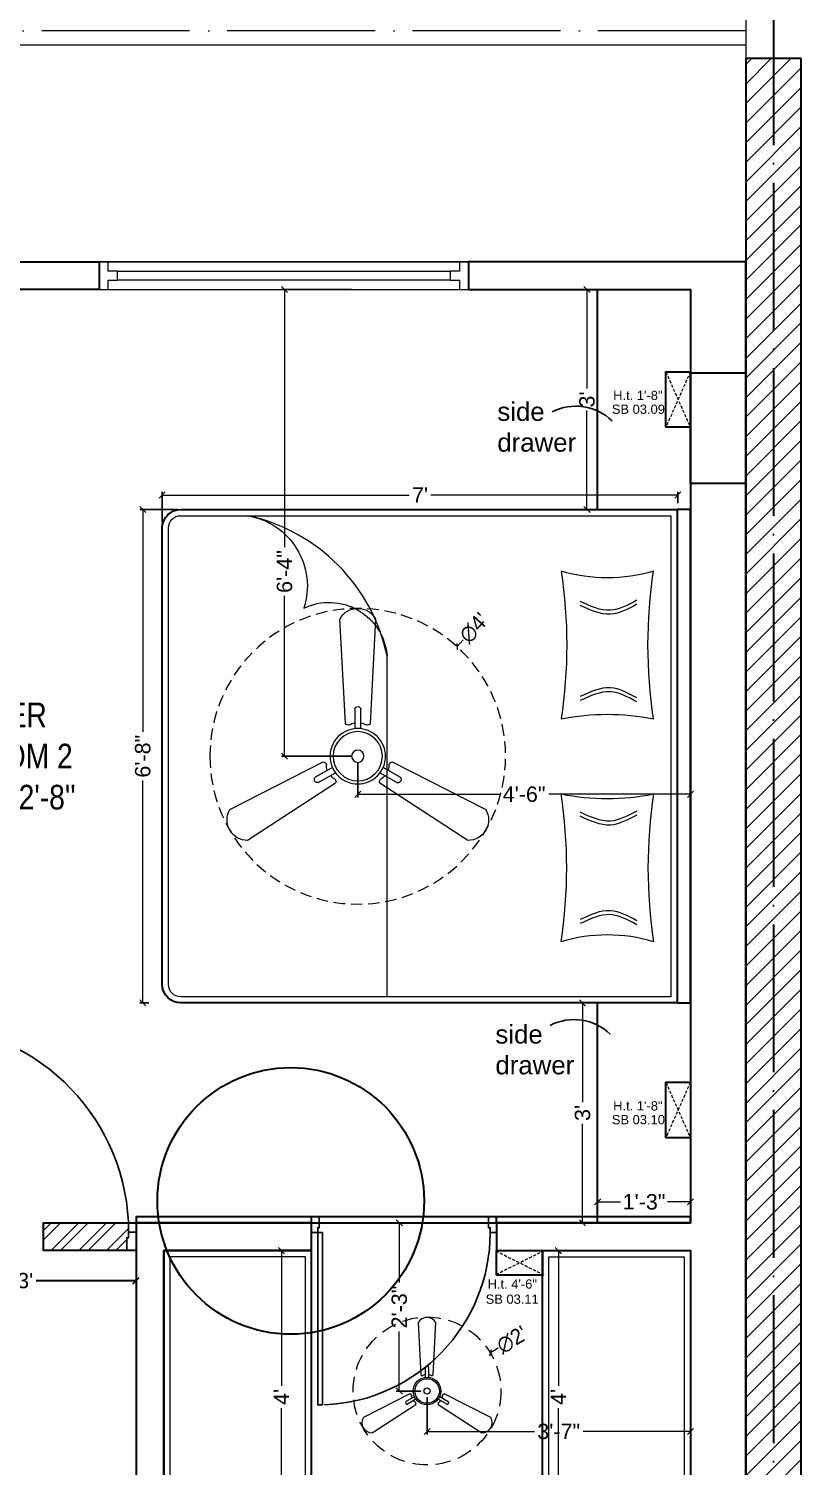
# Model space of a CAD drawing. Header units: millimetres. Extents: x 56222 to 3066687, y -650199 to -121287.
# Drawn here: x 149629.2 to 149754.6, y -177285.5 to -177052.1 of the extents above; entities that cross this region are included whole.
import ezdxf

# ---------------------------------------------------------------- set-up
doc = ezdxf.new("R2010")
doc.units = ezdxf.units.MM
doc.header["$MEASUREMENT"] = 0
doc.header["$PDMODE"] = 35
for name, pattern in [('ACAD_ISO02W100', [15, 12, -3]), ('ACAD_ISO04W100', [30, 24, -3, 0, -3]), ('DASHED', [0.75, 0.5, -0.25]), ('DASHED2', [0.375, 0.25, -0.125])]:
    doc.linetypes.add(name, pattern=pattern)
doc.layers.get('Defpoints').update_dxf_attribs({"color": 220})
doc.layers.add('AR DOOR', color=40, linetype='Continuous')
doc.layers.add('AR ELE-5', color=134, linetype='Continuous')
for name, color, linetype, lineweight in [('COLUMN', 1, 'Continuous', 30), ('dim05', 1, 'Continuous', 13), ('el', 7, 'Continuous', 20), ('ELEC-wires', 1, 'DASHED2', 13), ('Electrical', 84, 'Continuous', 30), ('ELEVATION ( SPIRAL STAIR )', 250, 'Continuous', 9), ('FIRST FLOOR ( TEXT )', 7, 'Continuous', 9), ('FURNITURE', 32, 'Continuous', 9), ('GROUND FLOOR', 7, 'Continuous', 9), ('GROUND FLOOR  ( HATCH )', 251, 'Continuous', 9), ('Labelling', 1, 'Continuous', 25), ('SECOND FLOOR', 7, 'Continuous', 9), ('SECOND FLOOR  ( PLINE )', 251, 'Continuous', 30), ('SECOND FLOOR ( PLine )', 7, 'Continuous', 30), ('wall', 7, 'Continuous', 30), ('X_PLOT', 1, 'Continuous', 9), ('XX~SLAB ( BEAM )~ ( DIM )', 7, 'Continuous', 9), ('XX~STR BEAM', 5, 'ACAD_ISO02W100', 9)]:
    doc.layers.add(name, color=color, linetype=linetype, lineweight=lineweight)
doc.layers.add('XX~SLAB ( PLINE )', color=251, linetype='Continuous', plot=False)
doc.styles.add('Arial', font='arial.ttf')
doc.styles.add('century g', font='GOTHIC.TTF')
doc.styles.add('KATHA', font='swissc.ttf')
doc.styles.get("Standard").update_dxf_attribs({"font": 'arial.ttf', "height": 6})
doc.styles.add('style4', font='ARIALN.TTF')
doc.dimstyles.new('Archana', dxfattribs={"dimtxt": 2, "dimasz": 0.75, "dimexe": 0.5, "dimexo": 0.5, "dimgap": 0, "dimtad": 0, "dimzin": 0, "dimdsep": 46, "dimlunit": 4, "dimtxsty": 'century g', "dimblk": 'OBLIQUE', "dimcen": 0, "dimdle": 1, "dimclrd": 256, "dimclre": 256, "dimclrt": 256, "dimadec": 0, "dimazin": 0, "dimtfac": 1, "dimtofl": 0, "dimtmove": 1, "dimatfit": 3, "dimfxl": 1, "dimfxlon": 1, "dimtolj": 1, "dimtzin": 0, "dimlwd": -1, "dimlwe": -1, "dimarcsym": 0})
doc.dimstyles.new('ISO-25', dxfattribs={"dimtxt": 2.5, "dimasz": 1, "dimexe": 0.5, "dimexo": 1, "dimtad": 0, "dimdec": 1, "dimlunit": 4, "dimtxsty": 'Standard', "dimblk": 'OBLIQUE', "dimcen": 2.5, "dimclrd": 1, "dimclre": 1, "dimclrt": 5, "dimadec": 0, "dimazin": 0, "dimtfac": 1, "dimtdec": 1, "dimtmove": 0, "dimatfit": 3, "dimfxl": 1, "dimlwd": -1, "dimarcsym": 0})

# ---------------------------------------------------------------- blocks, each defined once
blk = doc.blocks.new('*U256')
for points in [[(-1160, 0), (-1120, 0), (-1120, 30), (-1110, 30), (-1110, 100), (-1160, 100)], [(40, 0), (0, 0), (0, 30), (-10, 30), (-10, 100), (40, 100)], [(0, 0), (0, -1120), (-30, -1120), (-30, 0)]]:
    blk.add_lwpolyline(points, close=True)
at = {"layer": 'AR ELE-5', "linetype": 'ByBlock', "ltscale": 15}
blk.add_arc((1.6, 0.7), 1121.6, 180.03474, 267.62699, dxfattribs=at)
blk = doc.blocks.new('*U500')
for points in [[(-1160, 0), (-1120, 0), (-1120, 30), (-1110, 30), (-1110, 100), (-1160, 100)], [(40, 0), (0, 0), (0, 30), (-10, 30), (-10, 100), (40, 100)], [(0, 0), (0, -1120), (-30, -1120), (-30, 0)]]:
    blk.add_lwpolyline(points, close=True)
at = {"layer": 'AR ELE-5', "linetype": 'ByBlock', "ltscale": 15}
blk.add_arc((1.6, 0.7), 1121.6, 180.03474, 267.62699, dxfattribs=at)
blk = doc.blocks.new('_Oblique')
at = {"layer": 'wall', "color": 0, "lineweight": -2}
blk.add_line((-0.5, -0.5), (0.5, 0.5), dxfattribs=at)
blk = doc.blocks.new('*D690')
at = {"layer": 'Defpoints', "color": 0, "transparency": 16777216}
for p in [(149712.61, -177250.45), (149712.61, -177297.95), (149715.17, -177297.95)]:
    blk.add_point(p, dxfattribs=at)
at = {"layer": 'dim05', "color": 1, "linetype": 'Continuous', "lineweight": -2, "transparency": 16777216}
for p, q in [((149713.61, -177250.45), (149715.67, -177250.45)), ((149713.61, -177297.95), (149715.67, -177297.95))]:
    blk.add_line(p, q, dxfattribs=at)
at = {"layer": 'dim05', "color": 1, "linetype": 'Continuous', "transparency": 16777216}
for p, q in [((149715.17, -177250.45), (149715.17, -177272.38)), ((149715.17, -177297.95), (149715.17, -177276.03))]:
    blk.add_line(p, q, dxfattribs=at)
at = {"layer": 'dim05', "color": 1, "transparency": 16777216}
for p, rotation in [((149715.17, -177250.45), 90), ((149715.17, -177297.95), 270)]:
    blk.add_blockref('_Oblique', p, dxfattribs=dict(at, rotation=rotation))
at = {"layer": 'dim05', "color": 5, "lineweight": 25, "transparency": 16777216, "insert": (149715.17, -177274.2), "char_height": 2.5, "attachment_point": 5, "rotation": 90, "style": 'Arial'}
blk.add_mtext("4'", dxfattribs=at)
blk = doc.blocks.new('*D691')
at = {"layer": 'Defpoints', "color": 0, "transparency": 16777216}
for p in [(149672.11, -177250.45), (149670.21, -177297.95), (149672.11, -177297.95)]:
    blk.add_point(p, dxfattribs=at)
at = {"layer": 'dim05', "color": 1, "linetype": 'Continuous', "lineweight": -2, "transparency": 16777216}
for p, q in [((149671.11, -177250.45), (149669.71, -177250.45)), ((149671.11, -177297.95), (149669.71, -177297.95))]:
    blk.add_line(p, q, dxfattribs=at)
at = {"layer": 'dim05', "color": 1, "linetype": 'Continuous', "transparency": 16777216}
for p, q in [((149670.21, -177250.45), (149670.21, -177272.38)), ((149670.21, -177297.95), (149670.21, -177276.03))]:
    blk.add_line(p, q, dxfattribs=at)
at = {"layer": 'dim05', "color": 1, "transparency": 16777216}
for p, rotation in [((149670.21, -177250.45), 90), ((149670.21, -177297.95), 270)]:
    blk.add_blockref('_Oblique', p, dxfattribs=dict(at, rotation=rotation))
at = {"layer": 'dim05', "color": 5, "lineweight": 25, "transparency": 16777216, "insert": (149670.21, -177274.2), "char_height": 2.5, "attachment_point": 5, "rotation": 90, "style": 'Arial'}
blk.add_mtext("4'", dxfattribs=at)
blk = doc.blocks.new('*D695')
at = {"layer": 'Defpoints', "color": 0, "transparency": 16777216}
for p in [(149610.61, -177250.48), (149646.61, -177250.45), (149646.61, -177255.33)]:
    blk.add_point(p, dxfattribs=at)
at = {"layer": 'dim05', "color": 5, "linetype": 'Continuous', "lineweight": -2, "transparency": 16777216}
for p, q in [((149610.61, -177251.48), (149610.61, -177255.83)), ((149646.61, -177251.45), (149646.61, -177255.83))]:
    blk.add_line(p, q, dxfattribs=at)
at = {"layer": 'dim05', "color": 5, "linetype": 'Continuous', "lineweight": 30, "transparency": 16777216}
for p, q in [((149610.61, -177255.33), (149626.83, -177255.33)), ((149646.61, -177255.33), (149630.38, -177255.33))]:
    blk.add_line(p, q, dxfattribs=at)
at = {"layer": 'dim05', "color": 5, "lineweight": 30, "transparency": 16777216, "rotation": 180}
blk.add_blockref('_Oblique', (149610.61, -177255.33), dxfattribs=at)
at = {"layer": 'dim05', "color": 5, "lineweight": 30, "transparency": 16777216}
blk.add_blockref('_Oblique', (149646.61, -177255.33), dxfattribs=at)
at = {"layer": 'dim05', "color": 5, "transparency": 16777216, "insert": (149628.61, -177255.33), "char_height": 2.5, "attachment_point": 5, "style": 'Arial'}
blk.add_mtext("3'", dxfattribs=at)
blk = doc.blocks.new('*D705')
at = {"layer": 'Defpoints', "color": 0, "transparency": 16777216}
for p in [(149650.86, -177127.81), (149734.56, -177130.15), (149650.86, -177133.15)]:
    blk.add_point(p, dxfattribs=at)
at = {"layer": 'dim05', "color": 1, "linetype": 'Continuous', "lineweight": -2, "transparency": 16777216}
for p, q in [((149650.86, -177132.15), (149650.86, -177127.31)), ((149734.56, -177129.15), (149734.56, -177127.31))]:
    blk.add_line(p, q, dxfattribs=at)
at = {"layer": 'dim05', "color": 1, "linetype": 'Continuous', "transparency": 16777216}
for p, q in [((149650.86, -177127.81), (149690.95, -177127.81)), ((149734.56, -177127.81), (149694.48, -177127.81))]:
    blk.add_line(p, q, dxfattribs=at)
at = {"layer": 'dim05', "color": 1, "transparency": 16777216, "rotation": 180}
blk.add_blockref('_Oblique', (149650.86, -177127.81), dxfattribs=at)
at = {"layer": 'dim05', "color": 1, "transparency": 16777216}
blk.add_blockref('_Oblique', (149734.56, -177127.81), dxfattribs=at)
at = {"layer": 'dim05', "color": 5, "lineweight": 25, "transparency": 16777216, "insert": (149692.71, -177127.81), "char_height": 2.5, "attachment_point": 5, "style": 'Arial'}
blk.add_mtext("7'", dxfattribs=at)
blk = doc.blocks.new('*D706')
at = {"layer": 'Defpoints', "color": 0, "transparency": 16777216}
for p in [(149719.82, -177094.45), (149721.55, -177094.45), (149721.55, -177130.15)]:
    blk.add_point(p, dxfattribs=at)
at = {"layer": 'dim05', "color": 1, "linetype": 'Continuous', "lineweight": -2, "transparency": 16777216}
for p, q in [((149720.55, -177094.45), (149719.32, -177094.45)), ((149720.55, -177130.15), (149719.32, -177130.15))]:
    blk.add_line(p, q, dxfattribs=at)
at = {"layer": 'dim05', "color": 1, "linetype": 'Continuous', "transparency": 16777216}
for p, q in [((149719.82, -177094.45), (149719.82, -177110.53)), ((149719.82, -177130.15), (149719.82, -177114.08))]:
    blk.add_line(p, q, dxfattribs=at)
at = {"layer": 'dim05', "color": 1, "transparency": 16777216}
for p, rotation in [((149719.82, -177094.45), 90), ((149719.82, -177130.15), 270)]:
    blk.add_blockref('_Oblique', p, dxfattribs=dict(at, rotation=rotation))
at = {"layer": 'dim05', "color": 5, "lineweight": 25, "transparency": 16777216, "insert": (149719.82, -177112.3), "char_height": 2.5, "attachment_point": 5, "rotation": 90, "style": 'Arial'}
blk.add_mtext("3'", dxfattribs=at)
blk = doc.blocks.new('*D707')
at = {"layer": 'Defpoints', "color": 0, "transparency": 16777216}
for p in [(149654.39, -177130.15), (149647.7, -177210.24), (149649.69, -177210.24)]:
    blk.add_point(p, dxfattribs=at)
at = {"layer": 'dim05', "color": 1, "linetype": 'Continuous', "lineweight": -2, "transparency": 16777216}
for p, q in [((149653.39, -177130.15), (149647.2, -177130.15)), ((149648.69, -177210.24), (149647.2, -177210.24))]:
    blk.add_line(p, q, dxfattribs=at)
at = {"layer": 'dim05', "color": 1, "linetype": 'Continuous', "transparency": 16777216}
for p, q in [((149647.7, -177130.15), (149647.7, -177166.24)), ((149647.7, -177210.24), (149647.7, -177174.15))]:
    blk.add_line(p, q, dxfattribs=at)
at = {"layer": 'dim05', "color": 1, "transparency": 16777216}
for p, rotation in [((149647.7, -177130.15), 90), ((149647.7, -177210.24), 270)]:
    blk.add_blockref('_Oblique', p, dxfattribs=dict(at, rotation=rotation))
at = {"layer": 'dim05', "color": 5, "lineweight": 25, "transparency": 16777216, "insert": (149647.7, -177170.2), "char_height": 2.5, "attachment_point": 5, "rotation": 90, "style": 'Arial'}
blk.add_mtext('6\'-8"', dxfattribs=at)
blk = doc.blocks.new('*D708')
at = {"layer": 'Defpoints', "color": 0, "transparency": 16777216}
for p in [(149719.1, -177210.25), (149721.55, -177210.25), (149721.55, -177245.95)]:
    blk.add_point(p, dxfattribs=at)
at = {"layer": 'dim05', "color": 1, "linetype": 'Continuous', "lineweight": -2, "transparency": 16777216}
for p, q in [((149720.55, -177210.25), (149718.6, -177210.25)), ((149720.55, -177245.95), (149718.6, -177245.95))]:
    blk.add_line(p, q, dxfattribs=at)
at = {"layer": 'dim05', "color": 1, "linetype": 'Continuous', "transparency": 16777216}
for p, q in [((149719.1, -177210.25), (149719.1, -177226.33)), ((149719.1, -177245.95), (149719.1, -177229.88))]:
    blk.add_line(p, q, dxfattribs=at)
at = {"layer": 'dim05', "color": 1, "transparency": 16777216}
for p, rotation in [((149719.1, -177210.25), 90), ((149719.1, -177245.95), 270)]:
    blk.add_blockref('_Oblique', p, dxfattribs=dict(at, rotation=rotation))
at = {"layer": 'dim05', "color": 5, "lineweight": 25, "transparency": 16777216, "insert": (149719.1, -177228.1), "char_height": 2.5, "attachment_point": 5, "rotation": 90, "style": 'Arial'}
blk.add_mtext("3'", dxfattribs=at)
blk = doc.blocks.new('*D709')
at = {"layer": 'Defpoints', "color": 0, "transparency": 16777216}
for p in [(149736.61, -177239.47), (149721.55, -177241.26), (149721.55, -177242.54)]:
    blk.add_point(p, dxfattribs=at)
at = {"layer": 'dim05', "color": 1, "linetype": 'Continuous', "lineweight": -2, "transparency": 16777216}
for p, q in [((149736.61, -177240.47), (149736.61, -177243.04)), ((149721.55, -177242.26), (149721.55, -177243.04))]:
    blk.add_line(p, q, dxfattribs=at)
at = {"layer": 'dim05', "color": 1, "linetype": 'Continuous', "transparency": 16777216}
for p, q in [((149721.55, -177242.54), (149725.25, -177242.54)), ((149736.61, -177242.54), (149732.91, -177242.54))]:
    blk.add_line(p, q, dxfattribs=at)
at = {"layer": 'dim05', "color": 1, "transparency": 16777216, "rotation": 180}
blk.add_blockref('_Oblique', (149721.55, -177242.54), dxfattribs=at)
at = {"layer": 'dim05', "color": 1, "transparency": 16777216}
blk.add_blockref('_Oblique', (149736.61, -177242.54), dxfattribs=at)
at = {"layer": 'dim05', "color": 5, "lineweight": 25, "transparency": 16777216, "insert": (149729.08, -177242.54), "char_height": 2.5, "attachment_point": 5, "style": 'Arial'}
blk.add_mtext('1\'-3"', dxfattribs=at)
blk = doc.blocks.new('6616')
at = {"color": 242, "linetype": 'DASHED', "true_color": 0xcd2027}
for p, q in [((386784.79, -36915.77), (386775.78, -36911.78)), ((386784.79, -36911.78), (386775.78, -36915.77))]:
    blk.add_line(p, q, dxfattribs=at)
at = {"layer": 'ELEC-wires', "color": 5, "linetype": 'ByBlock', "lineweight": 30, "ltscale": 4}
blk.add_lwpolyline([(386775.78, -36911.78), (386784.79, -36911.78), (386784.79, -36915.77), (386775.78, -36915.77)], close=True, dxfattribs=at)
blk = doc.blocks.new('fan')
at = {"layer": 'Electrical', "lineweight": 15, "ltscale": 20}
for p, q in [((3300835.29, -509900.78), (3300836.47, -509923.43)), ((3300841.81, -509923.43), (3300842.99, -509900.78)), ((3300838.47, -509924.57), (3300838.47, -509920.25)), ((3300839.81, -509920.28), (3300839.81, -509924.57)), ((3300831.66, -509931.77), (3300811.45, -509942.07)), ((3300829.93, -509935.08), (3300833.64, -509932.93)), ((3300844.64, -509932.93), (3300848.38, -509935.09)), ((3300866.83, -509942.07), (3300846.62, -509931.77)), ((3300834.31, -509934.09), (3300830.57, -509936.25)), ((3300847.68, -509936.23), (3300843.97, -509934.09)), ((3300815.3, -509948.74), (3300834.33, -509936.39)), ((3300843.95, -509936.39), (3300862.98, -509948.74))]:
    blk.add_line(p, q, dxfattribs=at)
at = {"layer": 'Electrical', "linetype": 'DASHED', "lineweight": 15, "ltscale": 5}
blk.add_circle((3300839.14, -509930.53), 32, dxfattribs=at)
at = {"layer": 'Electrical', "lineweight": 15, "ltscale": 20}
for centre, major_axis, start_param, end_param in [((3300839.14, -509902.94), (3.12, 3.12), -0.272136, 1.842967), ((3300839.13, -509920.5), (0.501, 0.501), -0.465536, 1.983618), ((3300837.1, -509923.08), (0.51, 0.51), 2.863014, 4.257784), ((3300839.14, -509926.42), (2.27, -2.27), 2.565057, 2.951308), ((3300839.14, -509926.42), (2.27, 2.27), 0.19032, 0.57657), ((3300841.18, -509923.08), (0.51, -0.51), 5.167028, 6.561799), ((3300839.14, -509930.53), (4.24, -4.24), 3.14161, 9.424795), ((3300839.14, -509930.53), (3.77, -3.77), 1.749190548672175e-05, 6.283202799085073), ((3300839.14, -509930.53), (0.943, 0.943), 1.570814, 7.853999), ((3300831.67, -509932.49), (0.51, -0.51), 0.978238, 2.373008), ((3300835.59, -509932.58), (2.27, -2.27), 3.855511, 4.241762), ((3300842.69, -509932.58), (2.27, 2.27), 5.183051, 5.569301), ((3300846.61, -509932.49), (0.51, -0.51), 2.339416, 3.734186), ((3300830.46, -509935.55), (0.501, -0.501), 3.199655, 5.648809), ((3300835.59, -509932.58), (2.27, -2.27), 4.659452, 5.045703), ((3300833.71, -509936.02), (0.51, 0.51), -1.325776, 0.068994), ((3300844.57, -509936.02), (0.51, -0.51), 3.072633, 4.467404), ((3300842.69, -509932.58), (2.27, 2.27), 4.37911, 4.765361), ((3300847.83, -509935.54), (0.501, 0.501), 3.723254, 6.172408), ((3300815.25, -509944.32), (3.12, -3.12), 3.393055, 5.508159), ((3300863.03, -509944.32), (3.12, -3.12), 5.48745, 7.602554)]:
    blk.add_ellipse(centre, major_axis=major_axis, ratio=1, start_param=start_param, end_param=end_param, dxfattribs=at)
blk = doc.blocks.new('*D858')
at = {"layer": 'Defpoints', "color": 0, "transparency": 16777216}
for p in [(149698.72, -177152.41), (149666.49, -177187.99)]:
    blk.add_point(p, dxfattribs=at)
at = {"layer": 'dim05', "transparency": 16777216}
blk.add_line((149699.72, -177151.3), (149698.72, -177152.41), dxfattribs=at)
at = {"layer": 'dim05', "transparency": 16777216, "xscale": 0.75, "yscale": 0.75, "zscale": 0.75, "rotation": 227.8301719995203}
blk.add_blockref('_Oblique', (149698.72, -177152.41), dxfattribs=at)
at = {"layer": 'dim05', "color": 5, "lineweight": 25, "transparency": 16777216, "insert": (149701.48, -177149.37), "char_height": 2.5, "attachment_point": 5, "rotation": 47.8302, "style": 'century g'}
blk.add_mtext("\\A1;∅4'", dxfattribs=at)
blk = doc.blocks.new('*D861')
at = {"layer": 'Defpoints', "color": 0, "transparency": 16777216}
for p in [(149704.14, -177267.05), (149683.57, -177279.43)]:
    blk.add_point(p, dxfattribs=at)
at = {"layer": 'dim05', "transparency": 16777216}
blk.add_line((149705.42, -177266.28), (149704.14, -177267.05), dxfattribs=at)
at = {"layer": 'dim05', "transparency": 16777216, "xscale": 0.75, "yscale": 0.75, "zscale": 0.75, "rotation": 211.0508445421873}
blk.add_blockref('_Oblique', (149704.14, -177267.05), dxfattribs=at)
at = {"layer": 'dim05', "color": 5, "lineweight": 25, "transparency": 16777216, "insert": (149707.66, -177264.93), "char_height": 2.5, "attachment_point": 5, "rotation": 31.0508, "style": 'century g'}
blk.add_mtext("\\A1;∅2'", dxfattribs=at)
blk = doc.blocks.new('*D862')
at = {"layer": 'Defpoints', "color": 0, "transparency": 16777216}
for p in [(149689.35, -177245.95), (149693.86, -177245.95, -0.13), (149693.86, -177273.24, -0.13)]:
    blk.add_point(p, dxfattribs=at)
at = {"layer": 'dim05', "color": 1, "linetype": 'Continuous', "lineweight": -2, "transparency": 16777216}
for p, q in [((149692.86, -177245.95), (149688.85, -177245.95)), ((149692.86, -177273.24), (149688.85, -177273.24))]:
    blk.add_line(p, q, dxfattribs=at)
at = {"layer": 'dim05', "color": 1, "linetype": 'Continuous', "transparency": 16777216}
for p, q in [((149689.35, -177245.95), (149689.35, -177255.63)), ((149689.35, -177273.24), (149689.35, -177263.57))]:
    blk.add_line(p, q, dxfattribs=at)
at = {"layer": 'dim05', "color": 1, "transparency": 16777216}
for p, rotation in [((149689.35, -177245.95), 90), ((149689.35, -177273.24), 270)]:
    blk.add_blockref('_Oblique', p, dxfattribs=dict(at, rotation=rotation))
at = {"layer": 'dim05', "color": 5, "lineweight": 25, "transparency": 16777216, "insert": (149689.35, -177259.6), "char_height": 2.5, "attachment_point": 5, "rotation": 90, "style": 'Arial'}
blk.add_mtext('2\'-3"', dxfattribs=at)
blk = doc.blocks.new('*D863')
at = {"layer": 'Defpoints', "color": 0, "transparency": 16777216}
for p in [(149693.86, -177273.24, -0.13), (149736.61, -177273.24, -0.13), (149736.61, -177279.81)]:
    blk.add_point(p, dxfattribs=at)
at = {"layer": 'dim05', "color": 1, "linetype": 'Continuous', "lineweight": -2, "transparency": 16777216}
for p, q in [((149693.86, -177274.24), (149693.86, -177280.31)), ((149736.61, -177274.24), (149736.61, -177280.31))]:
    blk.add_line(p, q, dxfattribs=at)
at = {"layer": 'dim05', "color": 1, "linetype": 'Continuous', "transparency": 16777216}
for p, q in [((149693.86, -177279.81), (149711.28, -177279.81)), ((149736.61, -177279.81), (149719.18, -177279.81))]:
    blk.add_line(p, q, dxfattribs=at)
at = {"layer": 'dim05', "color": 1, "transparency": 16777216, "rotation": 180}
blk.add_blockref('_Oblique', (149693.86, -177279.81), dxfattribs=at)
at = {"layer": 'dim05', "color": 1, "transparency": 16777216}
blk.add_blockref('_Oblique', (149736.61, -177279.81), dxfattribs=at)
at = {"layer": 'dim05', "color": 5, "lineweight": 25, "transparency": 16777216, "insert": (149715.23, -177279.81), "char_height": 2.5, "attachment_point": 5, "style": 'Arial'}
blk.add_mtext('3\'-7"', dxfattribs=at)
blk = doc.blocks.new('*D870')
at = {"layer": 'Defpoints', "color": 0, "transparency": 16777216}
for p in [(149682.61, -177170.2, -0.13), (149736.61, -177170.2, -0.13), (149736.61, -177176.38)]:
    blk.add_point(p, dxfattribs=at)
at = {"layer": 'dim05', "color": 1, "linetype": 'Continuous', "lineweight": -2, "transparency": 16777216}
for p, q in [((149682.61, -177171.2), (149682.61, -177176.88)), ((149736.61, -177171.2), (149736.61, -177176.88))]:
    blk.add_line(p, q, dxfattribs=at)
at = {"layer": 'dim05', "color": 1, "linetype": 'Continuous', "transparency": 16777216}
for p, q in [((149682.61, -177176.38), (149705.61, -177176.38)), ((149736.61, -177176.38), (149713.6, -177176.38))]:
    blk.add_line(p, q, dxfattribs=at)
at = {"layer": 'dim05', "color": 1, "transparency": 16777216, "rotation": 180}
blk.add_blockref('_Oblique', (149682.61, -177176.38), dxfattribs=at)
at = {"layer": 'dim05', "color": 1, "transparency": 16777216}
blk.add_blockref('_Oblique', (149736.61, -177176.38), dxfattribs=at)
at = {"layer": 'dim05', "color": 5, "lineweight": 25, "transparency": 16777216, "insert": (149709.61, -177176.38), "char_height": 2.5, "attachment_point": 5, "style": 'Arial'}
blk.add_mtext('4\'-6"', dxfattribs=at)
blk = doc.blocks.new('*D871')
at = {"layer": 'Defpoints', "color": 0, "transparency": 16777216}
for p in [(149670.71, -177094.45), (149682.61, -177094.45, -0.13), (149682.61, -177170.2, -0.13)]:
    blk.add_point(p, dxfattribs=at)
at = {"layer": 'dim05', "color": 1, "linetype": 'Continuous', "lineweight": -2, "transparency": 16777216}
for p, q in [((149681.61, -177094.45), (149670.21, -177094.45)), ((149681.61, -177170.2), (149670.21, -177170.2))]:
    blk.add_line(p, q, dxfattribs=at)
at = {"layer": 'dim05', "color": 1, "linetype": 'Continuous', "transparency": 16777216}
for p, q in [((149670.71, -177094.45), (149670.71, -177136.27)), ((149670.71, -177170.2), (149670.71, -177144.18))]:
    blk.add_line(p, q, dxfattribs=at)
at = {"layer": 'dim05', "color": 1, "transparency": 16777216}
for p, rotation in [((149670.71, -177094.45), 90), ((149670.71, -177170.2), 270)]:
    blk.add_blockref('_Oblique', p, dxfattribs=dict(at, rotation=rotation))
at = {"layer": 'dim05', "color": 5, "lineweight": 25, "transparency": 16777216, "insert": (149670.71, -177140.22), "char_height": 2.5, "attachment_point": 5, "rotation": 90, "style": 'Arial'}
blk.add_mtext('6\'-4"', dxfattribs=at)

msp = doc.modelspace()

# ---------------------------------------------------------------- hatches: boundary and pattern name
at = {"layer": 'ELEVATION ( SPIRAL STAIR )', "lineweight": 5}
h = msp.add_hatch(dxfattribs=at)
h.set_pattern_fill('ANSI32', color=2, scale=8.479723)
h.set_pattern_definition([(45, (-662.8443, -7.8137), (-2.24852616, 2.24852616), []), (45, (-661.3453, -7.8137), (-2.24852616, 2.24852616), [])])
h.paths.add_polyline_path([(149645.4053, -177247.4526, 0.01114869), (149645.3709, -177245.9526), (149631.6053, -177245.9526), (149631.6053, -177250.4526), (149645.1053, -177250.4526), (149645.1053, -177248.3526), (149645.4053, -177248.3526)])
at = {"layer": 'GROUND FLOOR  ( HATCH )'}
h = msp.add_hatch(dxfattribs=at)
h.set_pattern_fill('ANSI31', color=6, scale=18, style=0)
h.set_pattern_definition([(45, (33213.9193, -14781.2783), (-1.590990258, 1.590990258), [])])
h.paths.add_polyline_path([(149754.6053, -177056.9526), (149745.6053, -177056.9526), (149745.6053, -177400.4527), (149754.6053, -177400.4527)])

# ---------------------------------------------------------------- linework, layer by layer
at = {"layer": 'COLUMN', "elevation": -0.1256}
msp.add_lwpolyline([(149736.6053, -177107.9526), (149745.6053, -177107.9526), (149745.6053, -177125.9526), (149736.6053, -177125.9526)], close=True, dxfattribs=at)
at = {"layer": 'Electrical', "lineweight": 15, "ltscale": 20}
for p, q in [((149692.4183, -177262.1287, -0.1256), (149692.8592, -177270.5897, -0.1256)), ((149694.8512, -177270.5897, -0.1256), (149695.2919, -177262.1286, -0.1256)), ((149693.6062, -177271.0139, -0.1256), (149693.6062, -177269.4002, -0.1256)), ((149694.1042, -177269.4134, -0.1256), (149694.1042, -177271.0139, -0.1256)), ((149691.0612, -177273.7041, -0.1256), (149683.5134, -177277.553, -0.1256)), ((149690.416, -177274.9392, -0.1256), (149691.8021, -177274.1389, -0.1256)), ((149695.9085, -177274.1388, -0.1256), (149697.306, -177274.9456, -0.1256)), ((149704.1973, -177277.5526, -0.1256), (149696.6493, -177273.704, -0.1256)), ((149684.9503, -177280.0416, -0.1256), (149692.0572, -177275.4292, -0.1256)), ((149692.0511, -177274.5702, -0.1256), (149690.6536, -177275.377, -0.1256)), ((149695.6534, -177275.4291, -0.1256), (149702.7605, -177280.0413, -0.1256)), ((149697.0456, -177275.3703, -0.1256), (149695.6595, -177274.5701, -0.1256))]:
    msp.add_line(p, q, dxfattribs=at)
at = {"layer": 'Electrical', "linetype": 'DASHED', "lineweight": 15, "ltscale": 5}
msp.add_circle((149693.8553, -177273.241, -0.1256), 12, dxfattribs=at)
at = {"layer": 'Electrical', "lineweight": 15, "ltscale": 20}
for centre, major_axis, start_param, end_param in [((149693.8551, -177262.9385, -0.1256), (1.1662, 1.1662), -0.27213613, 1.84296744), ((149693.8528, -177269.4966, -0.1256), (0.1872, 0.1872), -0.46553629, 1.9836178), ((149693.8553, -177273.241, -0.1256), (1.5846, -1.5846), 3.14161015, 9.42479545), ((149693.8553, -177273.241, -0.1256), (1.4085, -1.4085), 1.749190548672175e-05, 6.283202799085073), ((149693.0946, -177270.4591, -0.1256), (0.1903, 0.1903), 2.86301433, 4.25778447), ((149693.8552, -177271.7081, -0.1256), (0.8492, -0.8492), 2.56505731, 2.9513076), ((149693.8552, -177271.7081, -0.1256), (0.8492, 0.8492), 0.19032004, 0.57657032), ((149694.6159, -177270.459, -0.1256), (0.1903, -0.1903), 5.16702848, 6.56179861), ((149691.0657, -177273.9732, -0.1256), (0.1903, -0.1903), 0.97823827, 2.37300841), ((149692.5278, -177274.0074, -0.1256), (0.8492, -0.8492), 3.85551147, 4.24176175), ((149693.8553, -177273.241, -0.1256), (0.3521, 0.3521), 1.570813818704242, 7.853999125883828), ((149695.1828, -177274.0074, -0.1256), (0.8492, 0.8492), 5.18305119, 5.56930147), ((149696.6448, -177273.9731, -0.1256), (0.1903, -0.1903), 2.33941556, 3.73418569), ((149690.6138, -177275.1152, -0.1256), (0.1872, -0.1872), 3.19965514, 5.64880923), ((149692.5278, -177274.0074, -0.1256), (0.8492, -0.8492), 4.65945242, 5.0457027), ((149691.8264, -177275.2907, -0.1256), (0.1903, 0.1903), -1.32577587, 0.06899427), ((149695.8842, -177275.2906, -0.1256), (0.1903, -0.1903), 3.07263337, 4.46740351), ((149695.1828, -177274.0074, -0.1256), (0.8492, 0.8492), 4.37911025, 4.76536053), ((149697.0992, -177275.111, -0.1256), (0.1872, 0.1872), 3.72325391, 6.17240801), ((149684.9332, -177278.3924, -0.1256), (1.1662, -1.1662), 3.3930553, 5.50815887), ((149702.7775, -177278.392, -0.1256), (1.1662, -1.1662), 5.4874504, 7.60255397)]:
    msp.add_ellipse(centre, major_axis=major_axis, ratio=1, start_param=start_param, end_param=end_param, dxfattribs=at)
at = {"layer": 'ELEVATION ( SPIRAL STAIR )', "color": 2, "lineweight": 30, "elevation": -0.1256}
msp.add_lwpolyline([(149646.6053, -177250.4526), (149631.6053, -177250.4526), (149631.6053, -177245.9526), (149646.6053, -177245.9526)], close=True, dxfattribs=at)
at = {"layer": 'FURNITURE', "lineweight": 30}
for p, q in [((149721.5516, -177130.1549, -0.1256), (149721.5516, -177094.4526, -0.1256)), ((149721.5516, -177245.9526, -0.1256), (149721.5516, -177210.2504, -0.1256)), ((149675.1053, -177245.9526, -0.1256), (149675.1053, -177244.991, -0.1256)), ((149705.1053, -177245.9526, -0.1256), (149705.1053, -177244.991, -0.1256))]:
    msp.add_line(p, q, dxfattribs=at)
at = {"layer": 'FURNITURE'}
msp.add_line((149687.3688, -177209.2504, -0.1256), (149687.3688, -177153.9619, -0.1256), dxfattribs=at)
at = {"layer": 'FURNITURE', "lineweight": 30, "elevation": -0.1256}
msp.add_lwpolyline([(149650.8647, -177207.2504), (149650.8647, -177133.1549, -0.41421356), (149653.8647, -177130.1549), (149734.4527, -177130.1549), (149734.4527, -177210.2504), (149653.8647, -177210.2504, -0.41421356)], format="xyb", close=True, dxfattribs=at)
at = {"layer": 'FURNITURE'}
for points, elevation in [([(149651.8647, -177207.2504), (149651.8647, -177133.1549, -0.41421356), (149653.8647, -177131.1549), (149733.4527, -177131.1549), (149733.4527, -177209.2504), (149653.8647, -177209.2504, -0.41421356)], -0.1256), ([(149673.8475, -177146.1659, -0.52796512), (149687.3688, -177153.9619, 0.29648943), (149664.7261, -177131.1549, -0.4593765), (149673.8475, -177146.1659)], -0.1256), ([(149715.6318, -177164.1459, -0.10058607), (149730.6318, -177164.1459, -0.07572579), (149730.6318, -177140.1459, -0.14896716), (149715.6318, -177140.1459, -0.0741156)], -0.131), ([(149715.6318, -177176.3224, 0.10058607), (149730.6318, -177176.3224, 0.07572579), (149730.6318, -177200.3224, 0.14896716), (149715.6318, -177200.3224, 0.0741156)], -0.131)]:
    msp.add_lwpolyline(points, format="xyb", close=True, dxfattribs=dict(at, elevation=elevation))
at = {"layer": 'FURNITURE', "lineweight": 30, "elevation": -0.1256}
for points in [[(149734.4527, -177210.2504), (149736.6053, -177210.2504), (149736.6053, -177130.1549), (149734.4527, -177130.1549)], [(149646.6053, -177245.9526), (149736.6053, -177245.9526), (149736.6053, -177244.991), (149646.6053, -177244.991)], [(149712.6053, -177250.4526), (149736.6053, -177250.4526), (149736.6053, -177297.9526), (149712.6053, -177297.9526)]]:
    msp.add_lwpolyline(points, close=True, dxfattribs=at)
msp.add_lwpolyline([(149651.1053, -177250.4527), (149651.1053, -177297.9526), (149675.1053, -177297.9526), (149675.1053, -177250.4526), (149651.1053, -177250.4526)], dxfattribs=at)
at = {"layer": 'FURNITURE', "elevation": -0.1256}
for points in [[(149652.1053, -177251.4526), (149652.1053, -177296.9526), (149674.1053, -177296.9526), (149674.1053, -177251.4526)], [(149735.6053, -177251.4526), (149735.6053, -177296.9526), (149713.6053, -177296.9526), (149713.6053, -177251.4526)]]:
    msp.add_lwpolyline(points, close=True, dxfattribs=at)
at = {"layer": 'FURNITURE'}
for points in [[(149727.8935, -177144.8877, -0.131), (149726.4764, -177145.6597, -0.131), (149723.4828, -177147.2905, -0.131), (149720.366, -177145.8499, -0.131), (149718.7247, -177145.0912, -0.131)], [(149727.8935, -177145.5325, -0.131), (149726.4764, -177146.3045, -0.131), (149723.4828, -177147.9353, -0.131), (149720.366, -177146.4946, -0.131), (149718.7247, -177145.7359, -0.131)], [(149727.8935, -177160.7235, -0.131), (149726.4764, -177159.9515, -0.131), (149723.4828, -177158.3207, -0.131), (149720.366, -177159.7613, -0.131), (149718.7247, -177160.5201, -0.131)], [(149727.8935, -177161.3683, -0.131), (149726.4764, -177160.5963, -0.131), (149723.4828, -177158.9655, -0.131), (149720.366, -177160.4061, -0.131), (149718.7247, -177161.1648, -0.131)], [(149727.8935, -177179.1, -0.131), (149726.4764, -177179.872, -0.131), (149723.4828, -177181.5029, -0.131), (149720.366, -177180.0622, -0.131), (149718.7247, -177179.3035, -0.131)], [(149727.8935, -177179.7448, -0.131), (149726.4764, -177180.5168, -0.131), (149723.4828, -177182.1477, -0.131), (149720.366, -177180.707, -0.131), (149718.7247, -177179.9483, -0.131)], [(149727.8935, -177196.9, -0.131), (149726.4764, -177196.128, -0.131), (149723.4828, -177194.4971, -0.131), (149720.366, -177195.9378, -0.131), (149718.7247, -177196.6965, -0.131)], [(149727.8935, -177197.5447, -0.131), (149726.4764, -177196.7728, -0.131), (149723.4828, -177195.1419, -0.131), (149720.366, -177196.5826, -0.131), (149718.7247, -177197.3413, -0.131)]]:
    msp.add_open_spline(points, degree=3, knots=[0, 0, 0, 0, 4.57791705, 9.67113696, 9.67113696, 9.67113696, 9.67113696], dxfattribs=at)
at = {"layer": 'GROUND FLOOR'}
for p, q in [((149745.6052, -177016.9038, -0.1256), (149745.6052, -177537.8366, -0.1256)), ((149745.6053, -177016.9038, -0.1256), (149745.6053, -177113.9526, -0.1256)), ((149249.8553, -177054.7026, -0.1256), (149745.6052, -177054.7026, -0.1256))]:
    msp.add_line(p, q, dxfattribs=at)
at = {"layer": 'GROUND FLOOR', "color": 1, "linetype": 'ACAD_ISO04W100'}
msp.add_line((149750.1053, -177016.9038, -0.1256), (149750.1053, -177400.4526, -0.1256), dxfattribs=at)
at = {"layer": 'GROUND FLOOR', "color": 1, "linetype": 'ACAD_ISO04W100', "elevation": -0.1256}
msp.add_lwpolyline([(149745.6052, -177052.4526), (149247.6053, -177052.4526), (149247.6053, -177514.9526), (149745.6053, -177514.9526)], dxfattribs=at)
at = {"layer": 'GROUND FLOOR', "color": 6, "lineweight": 30, "elevation": -0.1256}
msp.add_lwpolyline([(149754.6053, -177056.9526), (149745.6053, -177056.9526), (149745.6053, -177400.4527), (149754.6053, -177400.4527)], close=True, dxfattribs=at)
at = {"layer": 'Labelling', "color": 1}
for centre in [(149718.0192, -177121.8221, -0.196), (149717.7096, -177221.395, -0.196)]:
    msp.add_arc(centre, 8.4406, 45.93063, 117.311597, dxfattribs=at)
at = {"layer": 'SECOND FLOOR'}
for p, q in [((149345.1053, -177089.9526, -0.1256), (149745.6053, -177089.9526, -0.1256)), ((149640.6045, -177089.9526, -0.1256), (149640.6045, -177094.4526, -0.1256)), ((149700.6053, -177089.9526, -0.1256), (149700.6053, -177094.4526, -0.1256)), ((149568.6053, -177094.4526, -0.1256), (149736.6053, -177094.4526, -0.1256)), ((149736.6053, -177094.4526, -0.1256), (149736.6053, -177245.9526, -0.1256)), ((149646.6053, -177245.9526, -0.1256), (149675.1053, -177245.9526, -0.1256)), ((149646.6053, -177250.4526, -0.1256), (149646.6053, -177245.9526, -0.1256)), ((149675.1053, -177245.9526, -0.1256), (149675.1053, -177250.4526, -0.1256)), ((149705.1053, -177245.9526, -0.1256), (149736.6053, -177245.9526, -0.1256)), ((149705.1053, -177245.9526, -0.1256), (149705.1053, -177250.4526, -0.1256)), ((149646.6053, -177250.4526, -0.1256), (149646.6053, -177400.4526, -0.1256)), ((149646.6053, -177250.4526, -0.1256), (149646.6053, -177250.4526, -0.1256)), ((149651.1053, -177250.4526, -0.1256), (149651.1053, -177400.4526, -0.1256)), ((149736.6053, -177250.4526, -0.1256), (149736.6053, -177377.9526, -0.1256))]:
    msp.add_line(p, q, dxfattribs=at)
at = {"layer": 'SECOND FLOOR', "elevation": -0.1256}
msp.add_lwpolyline([(149700.6053, -177089.9526), (149699.1053, -177089.9526), (149699.1053, -177091.4526), (149697.6053, -177091.4526), (149697.6053, -177092.9526), (149643.6045, -177092.9526), (149643.6045, -177091.4526), (149642.1045, -177091.4526), (149642.1045, -177089.9526), (149640.6045, -177089.9526), (149640.6045, -177094.4526), (149642.1045, -177094.4526), (149642.1045, -177092.9526), (149643.6045, -177092.9526), (149643.6045, -177091.4526), (149697.6053, -177091.4526), (149697.6053, -177092.9526), (149699.1053, -177092.9526), (149699.1053, -177094.4526), (149700.6053, -177094.4526), (149700.6053, -177089.9526), (149640.6045, -177089.9526), (149640.6045, -177094.4526), (149700.6053, -177094.4526)], close=True, dxfattribs=at)
at = {"layer": 'SECOND FLOOR  ( PLINE )', "elevation": -0.1256}
for points in [[(149564.1053, -177250.4526), (149544.6053, -177250.4526), (149544.6053, -177245.9526), (149564.1053, -177245.9526), (149564.1053, -177094.4526), (149495.1053, -177094.4526), (149495.1053, -177089.9526), (149640.6045, -177089.9526), (149640.6045, -177094.4526), (149568.6053, -177094.4526), (149568.6053, -177245.9526), (149589.6053, -177245.9526), (149589.6053, -177250.4526), (149568.6053, -177250.4526)], [(149745.6053, -177089.9526), (149700.6053, -177089.9526), (149700.6053, -177094.4526), (149736.6053, -177094.4526), (149736.6053, -177245.9526), (149705.1053, -177245.9526), (149705.1053, -177250.4526), (149736.6053, -177250.4526), (149736.6053, -177377.9526), (149703.6002, -177377.9527), (149703.6002, -177382.4527), (149736.6053, -177382.4526), (149736.6053, -177400.4526), (149745.6053, -177400.4526)]]:
    msp.add_lwpolyline(points, close=True, dxfattribs=at)
at = {"layer": 'SECOND FLOOR ( PLine )', "elevation": -0.1256}
msp.add_lwpolyline([(149651.1053, -177382.4526), (149679.6002, -177382.4526), (149679.6002, -177377.9527), (149651.1053, -177377.9526), (149651.1053, -177250.4526), (149675.1053, -177250.4526), (149675.1053, -177245.9526), (149646.6053, -177245.9526), (149646.6053, -177250.4526), (149646.6053, -177250.4526), (149646.6053, -177400.4526), (149651.1053, -177400.4526)], close=True, dxfattribs=at)
at = {"layer": 'X_PLOT', "linetype": 'ACAD_ISO04W100', "lineweight": 30}
msp.add_line((149750.1053, -177016.9038, -0.1256), (149750.1053, -177512.7026, -0.1256), dxfattribs=at)
at = {"layer": 'XX~SLAB ( BEAM )~ ( DIM )'}
msp.add_line((149736.6053, -177094.4526, -0.1256), (149736.6053, -177102.4526, -0.1256), dxfattribs=at)
at = {"layer": 'XX~SLAB ( BEAM )~ ( DIM )', "color": 242, "linetype": 'DASHED', "true_color": 0xcd2027}
for p, q in [((149712.8553, -177254.4526, -0.1256), (149704.8553, -177250.4526, -0.1256)), ((149712.8553, -177250.4526, -0.1256), (149704.8553, -177254.4526, -0.1256))]:
    msp.add_line(p, q, dxfattribs=at)
at = {"layer": 'XX~SLAB ( BEAM )~ ( DIM )', "color": 242, "lineweight": 30, "true_color": 0xcd2027}
msp.add_circle((149671.7263, -177242.3836), 21.6438, dxfattribs=at)
at = {"layer": 'XX~SLAB ( PLINE )', "elevation": -0.1256}
msp.add_lwpolyline([(149340.6053, -177089.9526), (149745.6053, -177089.9526), (149745.6053, -177400.4526), (149736.6053, -177400.4526), (149716.8006, -177400.4526), (149676.4635, -177400.4526), (149651.1053, -177400.4526), (149504.1053, -177400.4526), (149430.8617, -177400.4526), (149340.6053, -177400.4526)], close=True, dxfattribs=at)
at = {"layer": 'XX~STR BEAM', "lineweight": 30, "elevation": -0.1256}
msp.add_lwpolyline([(149712.6053, -177250.4526), (149712.6053, -177254.4526), (149705.1053, -177254.4526), (149705.1053, -177250.4526)], close=True, dxfattribs=at)

# ---------------------------------------------------------------- block references
at = {"layer": 'AR DOOR', "linetype": 'ByBlock', "lineweight": -2, "extrusion": (0, 0, -1), "xscale": -0.02999999999996949, "yscale": 0.02999999999996949, "zscale": -0.02999999999996949, "rotation": 180}
msp.add_blockref('*U256', (-149611.8053, -177247.4526, 0.1256), dxfattribs=at)
at = {"layer": 'AR DOOR', "linetype": 'ByBlock', "lineweight": -2, "extrusion": (0, 0, -1), "xscale": 0.02500000000004618, "yscale": 0.02500000000004618, "zscale": -0.02500000000004618}
msp.add_blockref('*U500', (-149676.1053, -177247.491, 0.1256), dxfattribs=at)
at = {"layer": 'dim05', "color": 1, "lineweight": 35, "xscale": -0.7500069902881101, "yscale": 0.7500069902881101, "zscale": 0.7500069902881101}
msp.add_blockref('fan', (2625335.0343, 205281.2582, -0.1256), dxfattribs=at)
at = {"layer": 'el', "color": 1, "rotation": 90}
for p in [(112820.8346, -563892.5911, -0.1256), (112820.8346, -564007.9079, -0.1256)]:
    msp.add_blockref('6616', p, dxfattribs=at)

# ---------------------------------------------------------------- texts
at = {"layer": 'Electrical', "color": 240, "true_color": 0xed1f24, "transparency": 33554687}
for s, p in [('H.t. 1\'-8"', (149724.0714, -177112.3857, -0.1256)), ('H.t. 1\'-8"', (149724.0714, -177227.7025, -0.1256)), ('H.t. 4\'-6"', (149703.6809, -177256.6173, -0.1256))]:
    msp.add_text(s, height=1.5, dxfattribs=at).set_placement(p)
at = {"layer": 'Electrical', "color": 5, "transparency": 33554687}
for s, p in [('SB 03.09', (149723.8532, -177114.6257, -0.1256)), ('SB 03.10', (149723.8532, -177229.9426, -0.1256)), ('SB 03.11', (149703.3687, -177259.0797, -0.1256))]:
    msp.add_text(s, height=1.5, dxfattribs=at).set_placement(p)
at = {"layer": 'FIRST FLOOR ( TEXT )', "insert": (149622.5799, -177170.2026, -0.1256), "char_height": 4, "attachment_point": 5, "style": 'KATHA'}
msp.add_mtext("MASTER \\PBEDROOM 2\\P14'-0'' x 12'-8''", dxfattribs=at)
at = {"layer": 'Labelling', "color": 1, "char_height": 3, "width": 33.454272, "attachment_point": 5, "style": 'style4'}
for insert in [(149721.9858, -177116.7866, -0.196), (149721.6762, -177217.8596, -0.196)]:
    msp.add_mtext('\\A1;\\pxql;{\\fArial|b0|i0|c0|p34;side \\Pdrawer}', dxfattribs=dict(at, insert=insert))

# ---------------------------------------------------------------- dimensions: what is measured, and where the dimension line sits
at = {"layer": 'dim05', "color": 27, "lineweight": 25, "true_color": 0x7d5120}
dim = msp.add_linear_dim(base=(149670.71422, -177094.45264), p1=(149682.60526, -177170.20265, -0.12563), p2=(149682.60528, -177094.45264, -0.12563), angle=90, dimstyle='ISO-25', override={"dimtxsty": 'Arial'}, dxfattribs=at)
dim.commit()
dim.dimension.update_dxf_attribs({"geometry": '*D871', "text_midpoint": (149670.71422, -177140.22311), "dimtype": 160})
for base, p1, p2, angle, override, picture, middle in [((149719.8178, -177094.4526, -0.1256), (149721.5516, -177130.1549, -0.1256), (149721.5516, -177094.4526, -0.1256), 90, {"dimdec": 0, "dimtxsty": 'Arial'}, '*D706', (149719.8178, -177112.3038, -0.1256)), ((149650.8647, -177127.8082, -0.1256), (149734.5557, -177130.1549, -0.1256), (149650.8647, -177133.1549, -0.1256), 180, {"dimdec": 0, "dimtxsty": 'Arial'}, '*D705', (149692.7102, -177127.8082, -0.1256)), ((149647.6963, -177210.2416, -0.1256), (149654.3911, -177130.1549, -0.1256), (149649.6852, -177210.2416, -0.1256), 90, {"dimtxsty": 'Arial'}, '*D707', (149647.6963, -177170.1983, -0.1256)), ((149719.0969, -177210.2504, -0.1256), (149721.5516, -177245.9526, -0.1256), (149721.5516, -177210.2504, -0.1256), 90, {"dimdec": 0, "dimtxsty": 'Arial'}, '*D708', (149719.0969, -177228.1015, -0.1256)), ((149721.5516, -177242.5404, -0.1256), (149736.6053, -177239.4698, -0.1256), (149721.5516, -177241.2563, -0.1256), 180, {"dimdec": 0, "dimtxsty": 'Arial'}, '*D709', (149729.0784, -177242.5404, -0.1256)), ((149689.3459, -177245.9526), (149693.8553, -177273.241, -0.1256), (149693.8553, -177245.9526, -0.1256), 90, {"dimdec": 0, "dimtxsty": 'Arial'}, '*D862', (149689.3459, -177259.5968)), ((149670.210073222, -177297.9526481525, -0.1256346067), (149672.1053122208, -177250.4526481524, -0.1256346067), (149672.1053122208, -177297.9526481525, -0.1256346067), 90, {"dimdec": 0, "dimtxsty": 'Arial'}, '*D691', (149670.2100732219, -177274.2026481525, -0.1256346067)), ((149715.1657736282, -177297.9526481525, -0.1256346067), (149712.6053122208, -177250.4526481524, -0.1256346067), (149712.6053122208, -177297.9526481525, -0.1256346067), 90, {"dimdec": 0, "dimtxsty": 'Arial'}, '*D690', (149715.1657736281, -177274.2026481525, -0.1256346067))]:
    dim = msp.add_linear_dim(base=base, p1=p1, p2=p2, angle=angle, dimstyle='ISO-25', override=override, dxfattribs=at)
    dim.commit()
    dim.dimension.update_dxf_attribs({"geometry": picture, "text_midpoint": middle})
for p1, p2, picture, middle in [((149666.4933, -177187.9904, -0.1256), (149698.7172, -177152.4149, -0.1256), '*D858', (149701.479, -177149.3658, -0.1256)), ((149683.5747, -177279.4305, -0.1256), (149704.1358, -177267.0514, -0.1256), '*D861', (149707.6602, -177264.9295, -0.1256))]:
    dim = msp.add_diameter_dim_2p(p1=p1, p2=p2, dimstyle='Archana', override={"dimtxt": 2.5, "dimclrt": 5}, dxfattribs=at)
    dim.commit()
    dim.dimension.update_dxf_attribs({"geometry": picture, "text_midpoint": middle})
for base, p1, p2, override, picture, middle in [((149736.6053, -177176.38), (149682.6053, -177170.2026, -0.1256), (149736.6053, -177170.2026, -0.1256), {"dimtxsty": 'Arial'}, '*D870', (149709.6053, -177176.38)), ((149736.6053, -177279.8073), (149693.8553, -177273.241, -0.1256), (149736.6053, -177273.241, -0.1256), {"dimdec": 0, "dimtxsty": 'Arial'}, '*D863', (149715.2303, -177279.8073))]:
    dim = msp.add_linear_dim(base=base, p1=p1, p2=p2, dimstyle='ISO-25', override=override, dxfattribs=at)
    dim.commit()
    dim.dimension.update_dxf_attribs({"geometry": picture, "text_midpoint": middle})
at = {"layer": 'dim05'}
dim = msp.add_linear_dim(base=(149646.6053, -177255.3324, -0.1256), p1=(149610.6053, -177250.4791, -0.1256), p2=(149646.6053, -177250.4526, -0.1256), dimstyle='ISO-25', override={"dimtxsty": 'Arial', "dimclrd": 5, "dimclre": 5, "dimtmove": 1, "dimlwd": 30}, dxfattribs=at)
dim.commit()
dim.dimension.update_dxf_attribs({"geometry": '*D695', "text_midpoint": (149628.6053, -177255.3324, -0.1256)})

doc.saveas('drawing.dxf')
